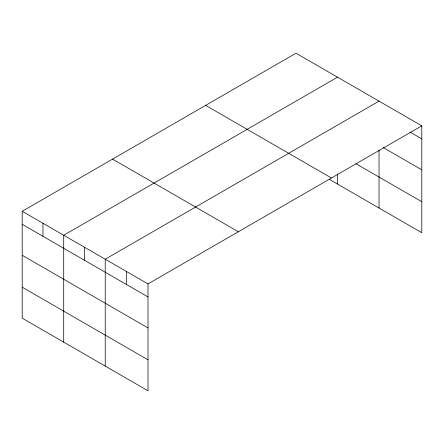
<?xml version="1.0" encoding="UTF-8"?>
<svg xmlns="http://www.w3.org/2000/svg" width="444" height="444" viewBox="0 0 444 444"><rect width="100%" height="100%" fill="white"/><g stroke="black" fill="none" stroke-linecap="round" stroke-linejoin="round"><path stroke-width="0.67" d="M421.8 125.835L147.996 283.916L147.996 390.792L22.2 318.165L22.2 211.288L296.004 53.208L421.8 125.835L421.8 232.712L329.215 179.259M337.518 77.178L63.714 235.253L63.714 342.13M379.026 101.143L105.228 259.224L105.228 366.1M409.917 132.001L421.8 138.861M383.189 147.536L421.8 169.83M355.899 163.697L421.8 201.743M205.65 105.372L331.446 178.005M112.554 159.119L238.35 231.751M22.2 211.288L147.996 283.916M22.2 224.309L147.996 296.936M22.2 255.278L147.996 327.911M22.2 287.19L147.996 359.818M379.026 149.994L379.026 208.02M337.518 173.954L337.518 184.055M126.612 271.567L126.612 284.587M84.471 247.236L84.471 260.262M42.957 223.271L42.957 236.291"/></g></svg>
